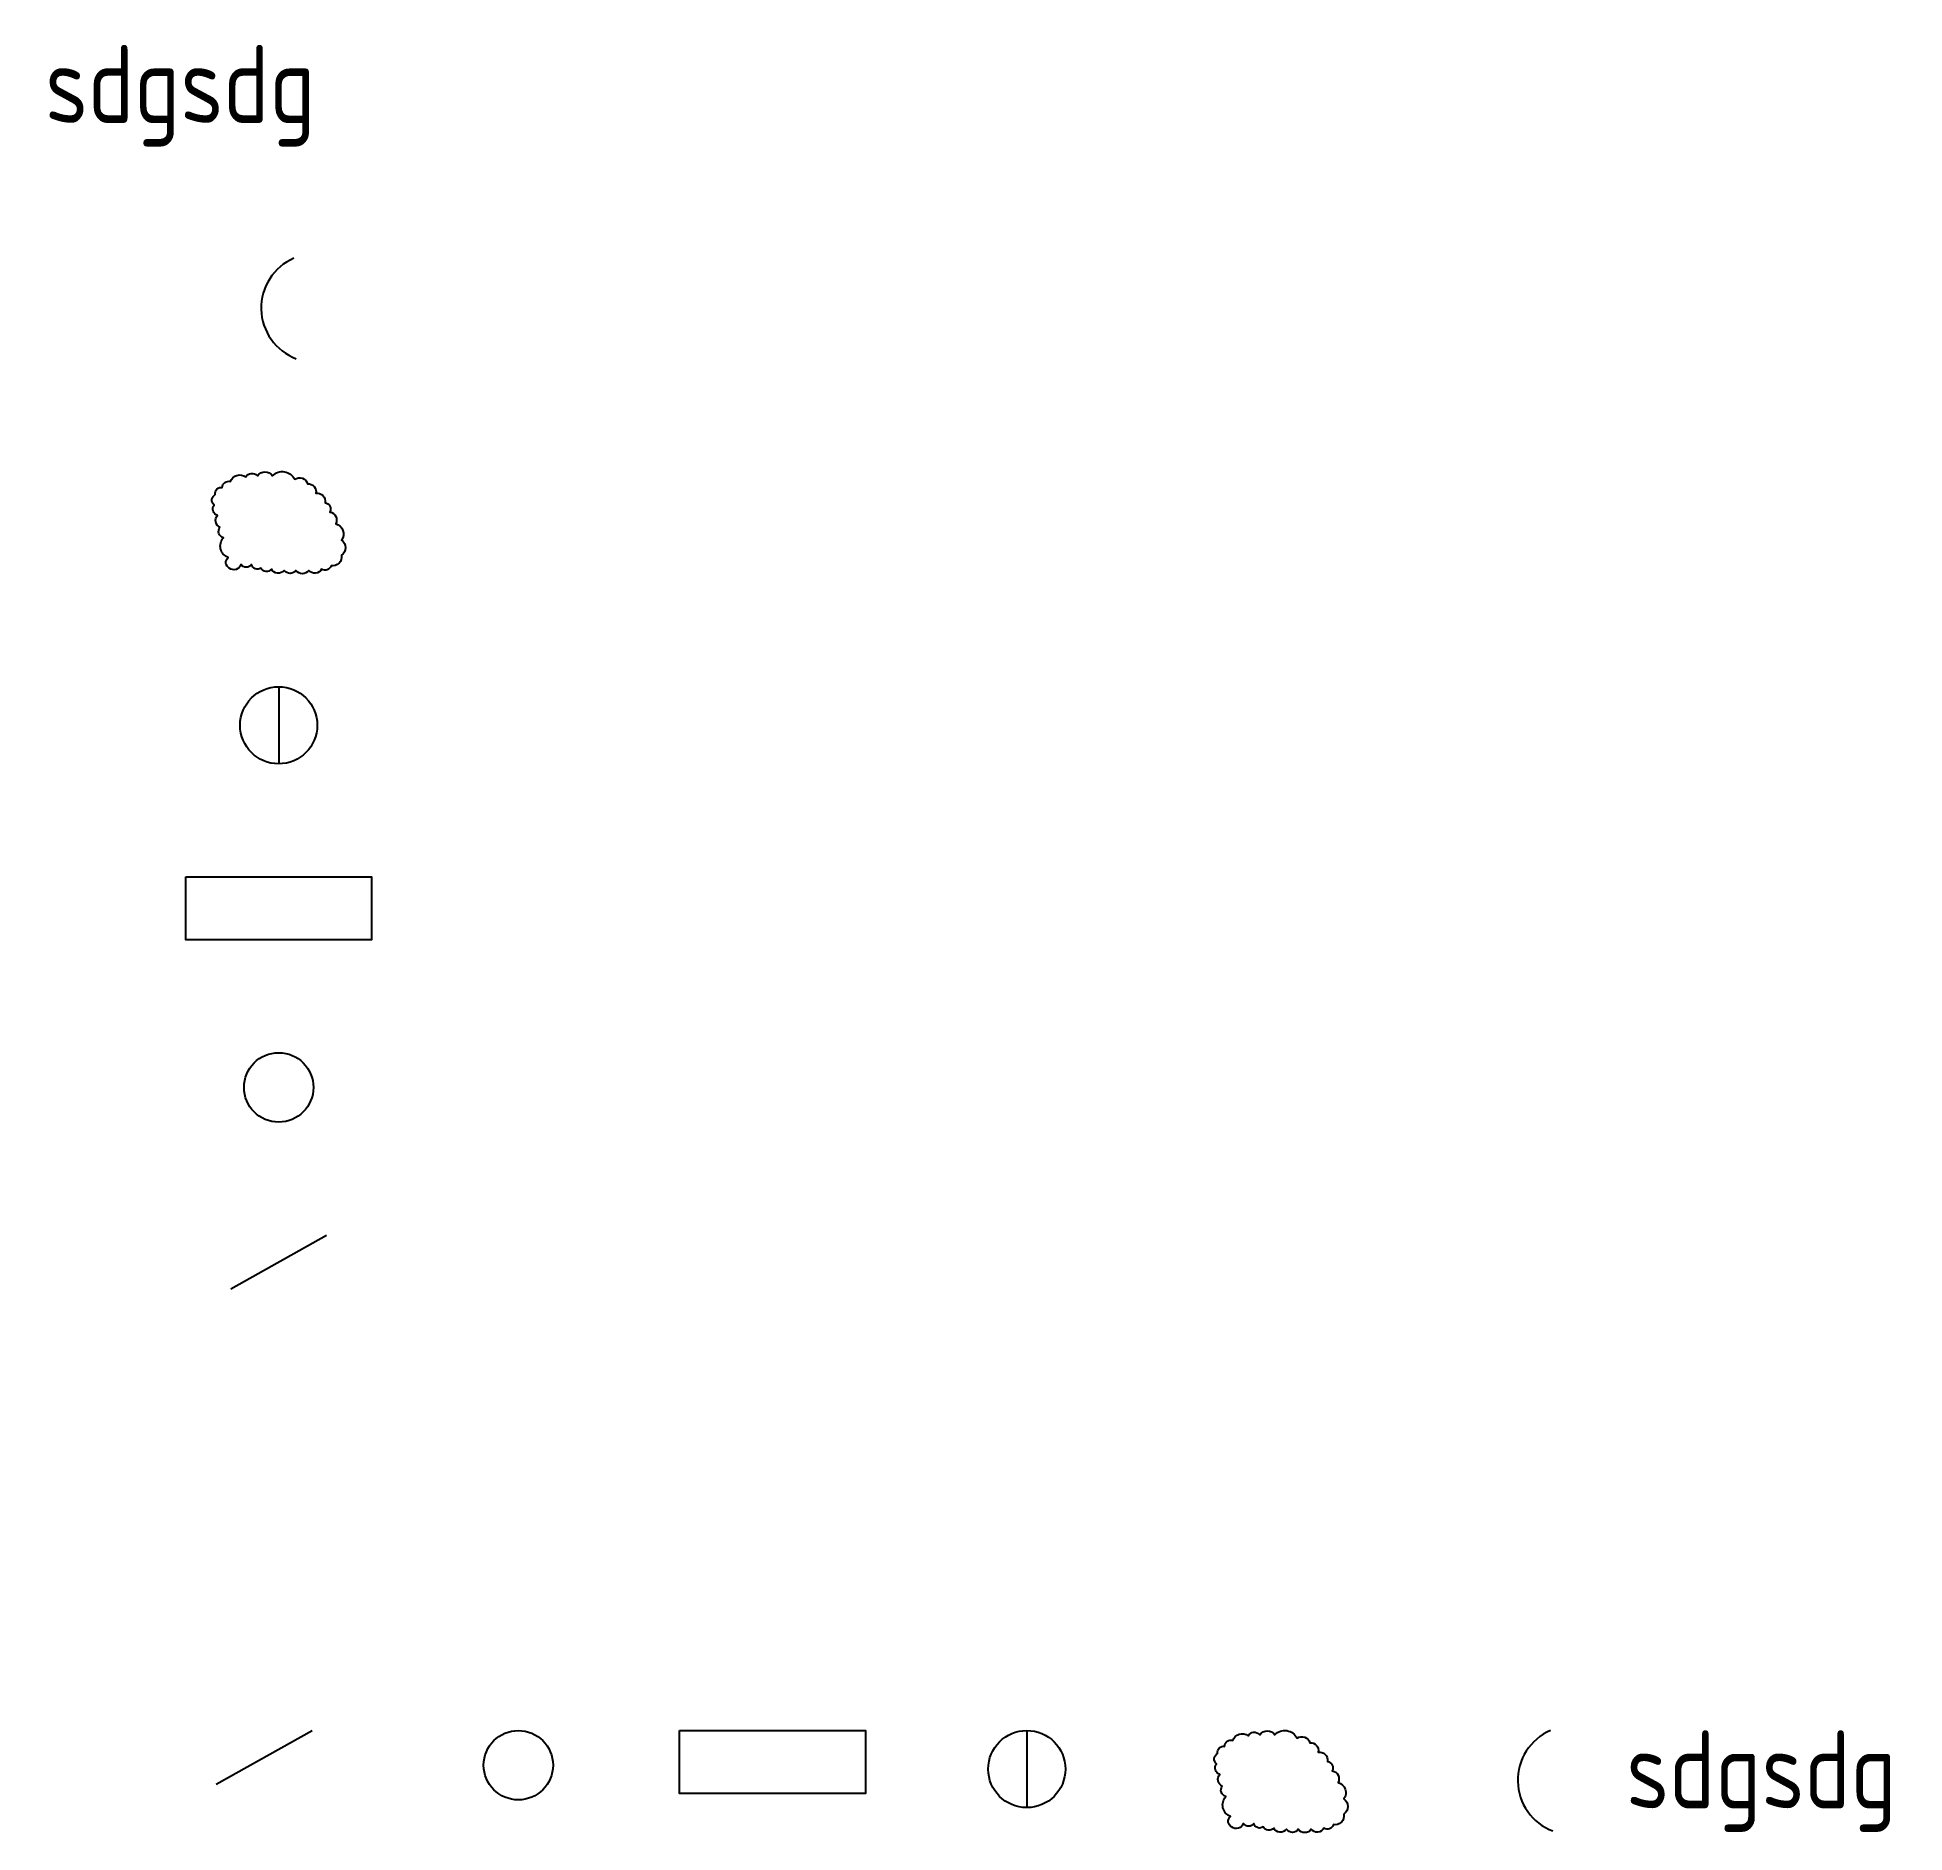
# Model space of a CAD drawing. Header units: millimetres. Extents: x 204928 to 324760, y 181090 to 296322.
import ezdxf

# ---------------------------------------------------------------- set-up
doc = ezdxf.new("R2010")
doc.units = ezdxf.units.MM
doc.styles.add('ГОСТ-2.304', font='CS_Gost2304.shx')

# ---------------------------------------------------------------- blocks, each defined once
blk = doc.blocks.new('sadswd')
blk.add_line((0, 2476), (0, -2476))
blk.add_circle((0, 0), 2476)

msp = doc.modelspace()

# ---------------------------------------------------------------- linework, layer by layer
for p, q in [((217340, 216001), (223492, 219450)), ((216404, 184199), (222555, 187648))]:
    msp.add_line(p, q)
for points in [[(217246, 262256, -0.5205671), (217171, 262931, -0.5205671), (217171, 262931, -0.5205671), (216871, 264205, -0.5205671), (216871, 264205, -0.5205671), (216646, 264880, -0.5205671), (216646, 264880, -0.5205671), (216496, 265630, -0.5205671), (216496, 265630, -0.5205671), (216271, 266305, -0.5205671), (216271, 266305, -0.5205671), (216346, 266980, -0.5205671), (216346, 266980, -0.5205671), (216796, 267430, -0.5205671), (216796, 267430, -0.5205671), (217321, 267805, -0.5205671), (217321, 267805, -0.5205671), (218297, 268104, -0.5205671), (218297, 268104, -0.5205671), (219047, 268179, -0.5205671), (219047, 268179, -0.5205671), (220022, 268179, -0.5205671), (220022, 268179, -0.5205671), (221448, 267954, -0.5205671), (221448, 267954, -0.5205671), (222273, 267655, -0.5205671), (222273, 267655, -0.5205671), (222798, 267055, -0.5205671), (222798, 267055, -0.5205671), (223398, 266455, -0.5205671), (223398, 266455, -0.5205671), (223698, 265855, -0.5205671), (223698, 265855, -0.5205671), (224073, 265105, -0.5205671), (224073, 265105, -0.5205671), (224448, 264055, -0.5205671), (224448, 264055, -0.5205671), (224448, 263081, -0.5205671), (224448, 263081, -0.5205671), (223773, 262406, -0.5205671), (223773, 262406, -0.5205671), (223173, 262181, -0.5205671), (223173, 262181, -0.5205671), (222348, 262106, -0.5205671), (222348, 262106, -0.5205671), (221523, 262106, -0.5205671), (221523, 262106, -0.5205671), (220772, 262106, -0.5205671), (220772, 262106, -0.5205671), (219947, 262181, -0.5205671), (219947, 262181, -0.5205671), (219272, 262256, -0.5205671), (219272, 262256, -0.5205671), (218672, 262481, -0.5205671), (218672, 262481, -0.5205671), (217997, 262481, -0.5205671), (217997, 262481, -0.5205671)], [(281570, 181455, -0.5205671), (281495, 182130, -0.5205671), (281495, 182130, -0.5205671), (281195, 183404, -0.5205671), (281195, 183404, -0.5205671), (280970, 184079, -0.5205671), (280970, 184079, -0.5205671), (280820, 184829, -0.5205671), (280820, 184829, -0.5205671), (280595, 185504, -0.5205671), (280595, 185504, -0.5205671), (280670, 186179, -0.5205671), (280670, 186179, -0.5205671), (281120, 186629, -0.5205671), (281120, 186629, -0.5205671), (281646, 187004, -0.5205671), (281646, 187004, -0.5205671), (282621, 187304, -0.5205671), (282621, 187304, -0.5205671), (283371, 187378, -0.5205671), (283371, 187378, -0.5205671), (284346, 187378, -0.5205671), (284346, 187378, -0.5205671), (285772, 187154, -0.5205671), (285772, 187154, -0.5205671), (286597, 186854, -0.5205671), (286597, 186854, -0.5205671), (287122, 186254, -0.5205671), (287122, 186254, -0.5205671), (287722, 185654, -0.5205671), (287722, 185654, -0.5205671), (288022, 185054, -0.5205671), (288022, 185054, -0.5205671), (288398, 184304, -0.5205671), (288398, 184304, -0.5205671), (288773, 183254, -0.5205671), (288773, 183254, -0.5205671), (288773, 182280, -0.5205671), (288773, 182280, -0.5205671), (288097, 181605, -0.5205671), (288097, 181605, -0.5205671), (287497, 181380, -0.5205671), (287497, 181380, -0.5205671), (286672, 181305, -0.5205671), (286672, 181305, -0.5205671), (285847, 181305, -0.5205671), (285847, 181305, -0.5205671), (285097, 181305, -0.5205671), (285097, 181305, -0.5205671), (284271, 181380, -0.5205671), (284271, 181380, -0.5205671), (283596, 181455, -0.5205671), (283596, 181455, -0.5205671), (282996, 181680, -0.5205671), (282996, 181680, -0.5205671), (282321, 181680, -0.5205671), (282321, 181680, -0.5205671)]]:
    msp.add_lwpolyline(points, format="xyb", close=True)
for points in [[(214452, 242446), (226381, 242446), (226381, 238397), (214452, 238397)], [(246146, 187648), (258074, 187648), (258074, 183599), (246146, 183599)]]:
    msp.add_lwpolyline(points, close=True)
for centre in [(220416, 228923), (235795, 185421)]:
    msp.add_circle(centre, 2226)
for centre in [(222772, 278950), (303412, 184454)]:
    msp.add_arc(centre, 3480, 113.40339, 249.26247)

# ---------------------------------------------------------------- block references
for p in [(220416, 252168), (268425, 185172)]:
    msp.add_blockref('sadswd', p)

# ---------------------------------------------------------------- texts
at = {"char_height": 5000, "attachment_point": 1, "style": 'ГОСТ-2.304', "bg_fill": 3, "box_fill_scale": 1.1, "bg_fill_color": 256, "bg_fill_true_color": 13158600, "bg_fill_transparency": 0}
for insert in [(205428, 295822), (306894, 187648)]:
    msp.add_mtext('\\A1;sdgsdg', dxfattribs=dict(at, insert=insert))

doc.saveas('drawing.dxf')
